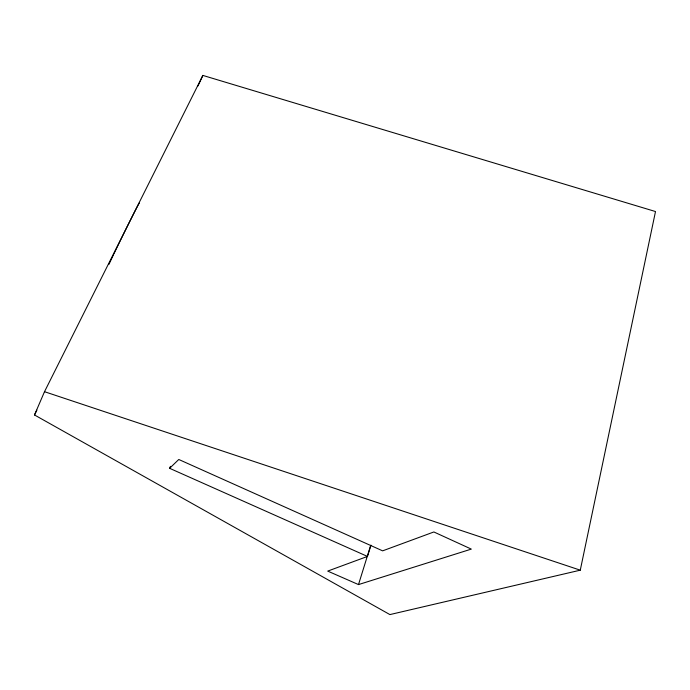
<?xml version="1.0" encoding="UTF-8"?>
<svg xmlns="http://www.w3.org/2000/svg" width="690" height="690" viewBox="0 0 690 690"><rect width="100%" height="100%" fill="white"/><g stroke="black" fill="none" stroke-linecap="round" stroke-linejoin="round"><path stroke-width="1.03" d="M580.273 570.173L655.5 211.537L202.86 75.417L44.505 391.696L34.5 414.966L389.902 614.583L580.273 570.173L44.505 391.696M367.468 556.433L169.619 468.312L178.779 459.48L382.639 550.844L433.863 531.964L471.322 549.102L358.498 584.585L327.707 571.096L367.468 556.433L370.978 545.16M358.498 584.585L370.634 545.557M169.619 468.312L170.447 466.337M197.978 85.948L202.86 75.417M34.5 414.966L36.906 410.153M108.96 264.356A37.346 0.578 -63.9 0 1 113.436 254.86M113.841 254.015A37.346 0.578 -63.9 0 1 130.436 220.127A37.346 0.578 -63.9 0 1 139.449 202.877"/></g></svg>
